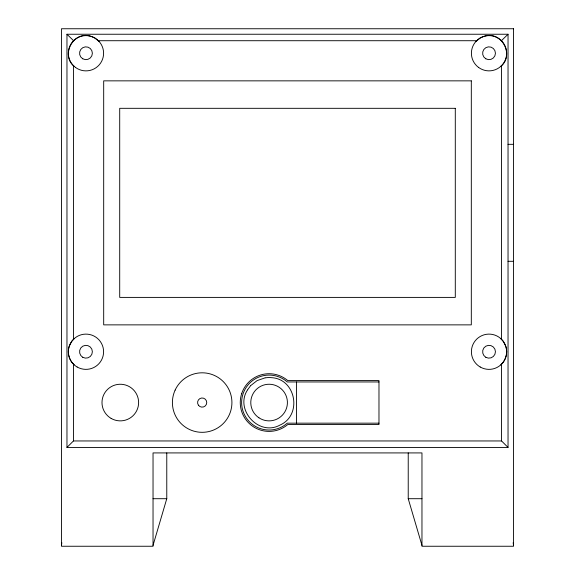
<?xml version="1.0" encoding="UTF-8"?>
<svg xmlns="http://www.w3.org/2000/svg" width="575" height="575" viewBox="0 0 575 575"><rect width="100%" height="100%" fill="white"/><g stroke="black" fill="none" stroke-linecap="round" stroke-linejoin="round"><path stroke-width="0.86" d="M61.475 545.366L61.841 542.728M69.043 346.89C67.131 353.208 69.252 360.46 74.175 364.838M153.036 545.366L166.772 498.705L166.772 452.92M241.723 393.473L241.198 395.241A28.843 28.843 0 0 0 241.191 409.867L241.723 411.65A28.843 28.843 0 0 0 287.076 425.105L287.752 424.537L378.975 424.537L378.975 380.585L287.752 380.585L287.076 380.01A28.843 28.843 0 0 0 241.723 393.465M69.201 346.294L71.71 341.385L74.175 338.646M247.415 390.102C234.564 409.824 259.088 436.655 279.917 425.105C302.436 415.38 296.218 378.738 271.271 377.653A22.562 22.562 0 0 0 266.922 377.653L265.262 377.854M247.573 389.814L250.542 385.782M74.175 66.341C60.123 55.049 73.744 30.295 90.821 36.318M250.772 385.545L257.075 380.621L264.938 377.897M72.867 41.45L74.175 40.142M66.966 447.429L73.442 440.953L501.558 440.953L508.034 447.429L66.966 447.429L66.966 34.241L508.034 34.241L508.034 447.429M475.935 41.45L480.218 37.979L483.582 36.477M501.4 40.717L508.034 34.241M500.825 66.341C514.869 55.056 501.263 30.295 484.179 36.318M500.825 364.838C505.748 360.46 507.869 353.208 505.957 346.89M66.966 34.241L73.6 40.717M98.332 40.717L476.661 40.717M508.034 144.325L513.525 144.325M508.034 261.302L513.525 261.302M378.975 381.958L287.248 381.958L286.832 381.584A27.471 27.471 0 0 0 249.133 383.683A27.471 27.471 0 0 0 249.14 421.439A27.471 27.471 0 0 0 286.832 423.538L287.248 423.164L378.975 423.164M153.036 498.705L166.772 498.705M408.228 452.92L408.228 498.705L421.964 498.705M91.418 36.477L94.782 37.979L99.065 41.45M500.825 40.142L502.133 41.45M500.825 338.646L503.29 341.385L505.799 346.294M408.228 498.705L421.964 545.366M513.159 542.728L513.525 545.366M501.558 65.615L501.558 339.372M501.558 364.112L501.558 440.953M296.563 381.958L296.563 423.164M73.442 65.615L73.442 339.372M73.442 364.112L73.442 440.953M175.131 390.123L174.412 391.812A29.763 29.763 0 0 0 202.163 432.321A29.763 29.763 0 0 0 229.914 391.812L229.195 390.123A29.763 29.763 0 0 0 175.123 390.123M513.525 28.75L61.475 28.75L61.475 546.25L153.036 546.25L153.036 452.92L421.964 452.92L421.964 546.25L513.525 546.25L513.525 28.75M471.313 80.852L103.687 80.852L103.687 324.868L471.313 324.868L471.313 80.852M455.292 108.316L119.708 108.316L119.708 297.397L455.292 297.397L455.292 108.316M77.158 367.008A17.624 17.624 0 0 0 103.593 351.742A17.624 17.624 0 0 0 77.158 336.476A17.624 17.624 0 0 0 77.158 367.008M198.461 405.253A4.578 4.578 0 0 0 206.346 404.419A4.578 4.578 0 0 0 201.681 398.008A4.578 4.578 0 0 0 198.461 405.253M111.147 418.42A18.314 18.314 0 0 0 138.618 402.558A18.314 18.314 0 0 0 111.147 386.702A18.314 18.314 0 0 0 111.147 418.42M82.764 357.291A6.411 6.411 0 0 0 92.374 351.742A6.411 6.411 0 0 0 82.764 346.193A6.411 6.411 0 0 0 82.764 357.291M480.218 367.008A17.624 17.624 0 0 0 506.661 351.742A17.624 17.624 0 0 0 480.218 336.476A17.624 17.624 0 0 0 480.218 367.008M485.825 357.291A6.411 6.411 0 0 0 495.442 351.742A6.411 6.411 0 0 0 485.825 346.193A6.411 6.411 0 0 0 485.825 357.291M75.605 67.505A17.624 17.624 0 0 0 103.5 55.085A17.624 17.624 0 0 0 78.797 37.138A17.624 17.624 0 0 0 75.605 67.505M82.764 58.794A6.411 6.411 0 0 0 92.374 53.245A6.411 6.411 0 0 0 82.764 47.689A6.411 6.411 0 0 0 82.764 58.794M478.673 67.505A17.624 17.624 0 0 0 506.561 55.085A17.624 17.624 0 0 0 481.864 37.138A17.624 17.624 0 0 0 478.673 67.505M485.825 58.794A6.411 6.411 0 0 0 495.442 53.245A6.411 6.411 0 0 0 485.825 47.689A6.411 6.411 0 0 0 485.825 58.794M258.901 417.773A18.314 18.314 0 0 0 287.371 403.787A18.314 18.314 0 0 0 261.014 386.127A18.314 18.314 0 0 0 258.901 417.773"/></g></svg>
